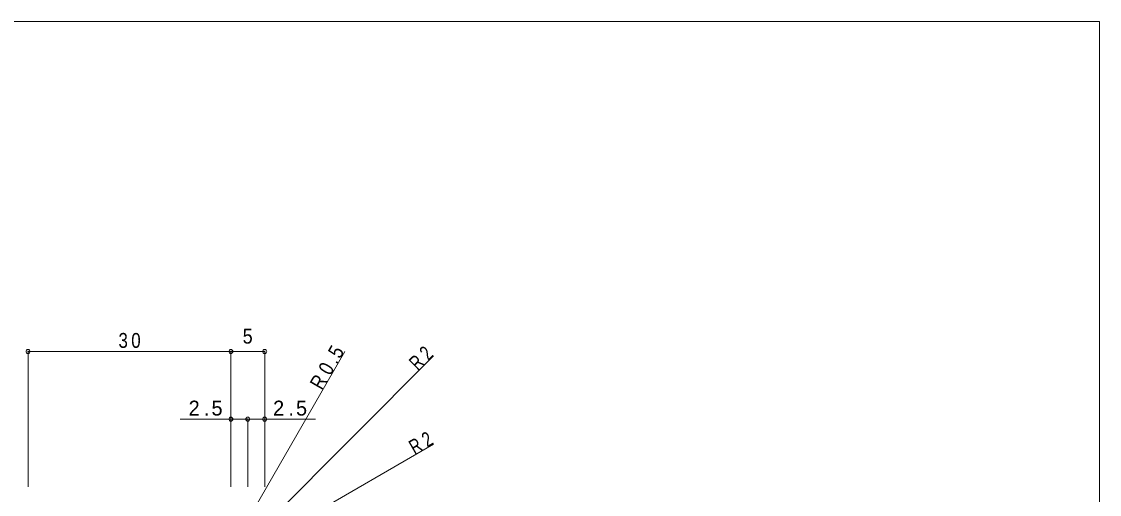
# Model space of a CAD drawing. Units: millimetres on the paper. Extents: x -141 to 141, y -98 to 98.
# Drawn here: x -18.5 to 141, y 27.6 to 97.5 of the extents above; entities that cross this region are included whole.
import ezdxf
from ezdxf.enums import TextEntityAlignment as Align

# ---------------------------------------------------------------- set-up
doc = ezdxf.new("R2010")
doc.units = ezdxf.units.MM
doc.header["$PDMODE"] = 32
doc.header["$PDSIZE"] = 0.6
for name, color, linetype, lineweight in [('0-3_寸法', 4, 'Continuous', 9), ('0-4_引出線字', 4, 'Continuous', 9), ('F-0_図面枠', 5, 'Continuous', 9)]:
    doc.layers.add(name, color=color, linetype=linetype, lineweight=lineweight)
doc.layers.add('0-5_文字', color=7, linetype='Continuous')
doc.styles.add('HGｺﾞｼｯｸM', font='')
doc.styles.get('HGｺﾞｼｯｸM').set_extended_font_data('HGｺﾞｼｯｸM')

msp = doc.modelspace()

# ---------------------------------------------------------------- linework, layer by layer
at = {"layer": '0-3_寸法'}
for p, q in [((12.5, 48.75), (-17.5, 48.75)), ((-17.5, 48.75), (-17.5, 28.75)), ((17.5, 48.75), (12.5, 48.75)), ((12.5, 48.75), (12.5, 38.75)), ((17.5, 48.75), (17.5, 38.75)), ((15, 38.75), (5, 38.75)), ((12.5, 38.75), (12.5, 28.75)), ((15, 38.75), (15, 28.75)), ((25, 38.75), (15, 38.75)), ((17.5, 38.75), (17.5, 28.75))]:
    msp.add_line(p, q, dxfattribs=at)
for p in [(-17.5, 48.75), (12.5, 48.75), (17.5, 48.75), (12.5, 38.75), (15, 38.75), (17.5, 38.75)]:
    msp.add_point(p, dxfattribs=at)
at = {"layer": '0-4_引出線字'}
for p, q in [((14.854, 23.604), (29.372, 48.75)), ((15.586, 21.171), (42.5, 48.085)), ((16.914, 20.291), (42.5, 35.063))]:
    msp.add_line(p, q, dxfattribs=at)
at = {"layer": 'F-0_図面枠'}
for p, q in [((-141, 97.5), (141, 97.5)), ((141, 97.5), (141, -97.5))]:
    msp.add_line(p, q, dxfattribs=at)

# ---------------------------------------------------------------- texts
at = {"layer": '0-3_寸法', "color": 7, "style": 'HGｺﾞｼｯｸM', "width": 0.9}
msp.add_text('5', height=2.199, dxfattribs=at).set_placement((14.25, 49.25), align=Align.BOTTOM_LEFT)
at = {"layer": '0-3_寸法', "color": 7, "char_height": 2.199, "attachment_point": 7, "style": 'HGｺﾞｼｯｸM'}
for s, insert in [('\\T1.36;\\W0.85;30', (-4.125, 49.25)), ('\\T1.38;2.5', (6.25, 39.25)), ('\\T1.38;2.5', (18.75, 39.25))]:
    msp.add_mtext(s, dxfattribs=dict(at, insert=insert))
at = {"layer": '0-5_文字', "char_height": 2.199, "attachment_point": 7, "style": 'HGｺﾞｼｯｸM'}
for s, insert, rotation in [('\\T1.38;\\W0.85;R0.5', (25.997, 42.904), 60), ('\\T1.36;\\W0.75;R2', (40.202, 45.787), 45), ('\\T1.36;\\W0.75;R2', (39.685, 33.438), 30)]:
    msp.add_mtext(s, dxfattribs=dict(at, insert=insert, rotation=rotation))

doc.saveas('drawing.dxf')
